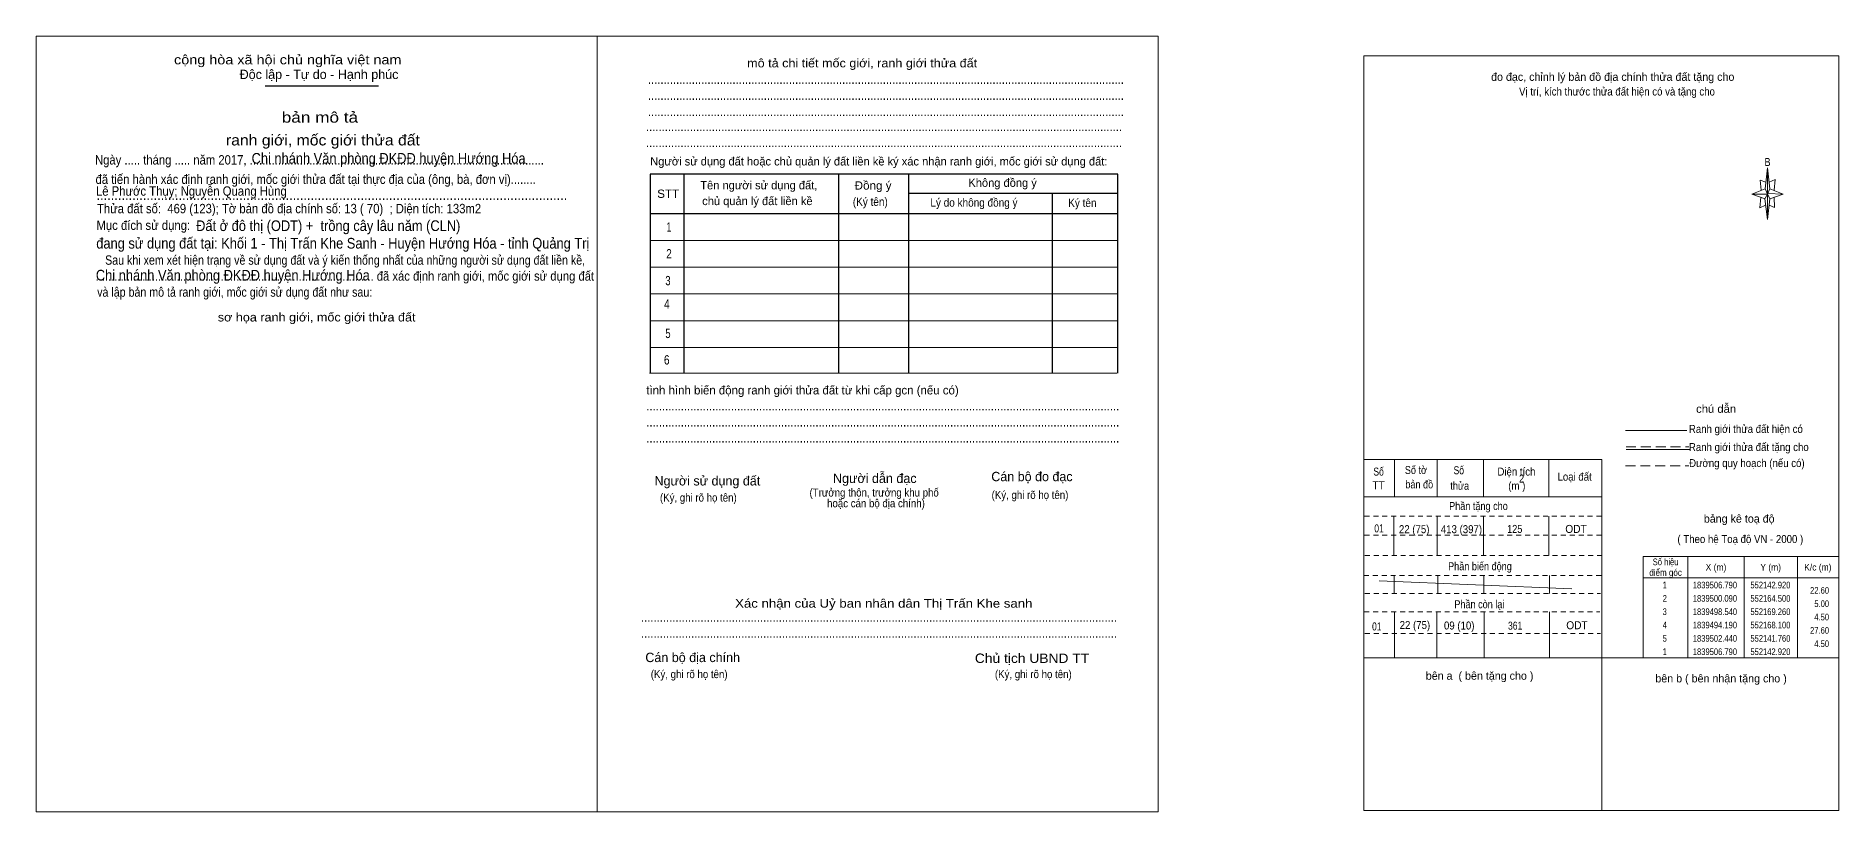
# Model space of a CAD drawing. Header units: metres. Extents: x 551166 to 552088, y 1839671 to 1839835.
# Drawn here: x 551165.7 to 551503.7, y 1839671.5 to 1839817 of the extents above; entities that cross this region are included whole.
import ezdxf
from ezdxf.enums import TextEntityAlignment as Align

# ---------------------------------------------------------------- set-up
doc = ezdxf.new("R2010")
doc.units = ezdxf.units.M
doc.header["$LTSCALE"] = 0.62
for name, pattern in [('DOTTED', [1.5, 0.3, -1.2]), ('MEDIUM_DASHED', [4.5, 3, -1.5]), ('SHORT_DASHED', [2.7, 1.5, -1.2])]:
    doc.linetypes.add(name, pattern=pattern)
for name, color, linetype, lineweight in [('1', 7, 'DOTTED', 13), ('10', 7, 'Continuous', 13), ('5', 7, 'Continuous', 13), ('63', 7, 'Continuous', 13), ('7', 7, 'Continuous', 13)]:
    doc.layers.add(name, color=color, linetype=linetype, lineweight=lineweight)
doc.layers.add('25', color=7, linetype='Continuous')

msp = doc.modelspace()

# ---------------------------------------------------------------- linework, layer by layer
at = {"layer": '1', "linetype": 'Continuous'}
msp.add_line((551414.74, 1839730.57), (551459.14, 1839730.57), dxfattribs=at)
at = {"layer": '1', "linetype": 'SHORT_DASHED'}
for p, q in [((551414.74, 1839726.97), (551459.14, 1839726.97)), ((551414.74, 1839723.37), (551459.34, 1839723.37)), ((551414.84, 1839719.57), (551459.44, 1839719.57)), ((551414.64, 1839715.82), (551459.24, 1839715.82)), ((551414.84, 1839712.47), (551459, 1839712.47)), ((551414.72, 1839709.03), (551458.86, 1839709.03)), ((551414.84, 1839704.98), (551458.98, 1839704.98))]:
    msp.add_line(p, q, dxfattribs=at)
at = {"layer": '1', "linetype": 'Continuous'}
msp.add_lwpolyline([(551414.64, 1839813.29), (551503.7, 1839813.29), (551503.7, 1839671.79), (551414.64, 1839671.79)], close=True, dxfattribs=at)
at = {"layer": '10'}
msp.add_line((551417.48, 1839714.86), (551453.65, 1839713.34), dxfattribs=at)
at = {"layer": '5'}
for p, q in [((551489.84, 1839788.37), (551490.3, 1839792.27)), ((551489.84, 1839786.47), (551487.34, 1839787.37)), ((551490.74, 1839786.47), (551490.3, 1839782.57)), ((551491.64, 1839784.87), (551490.6, 1839785.27)), ((551490.74, 1839788.37), (551493.24, 1839787.37)), ((551491.54, 1839786.77), (551491.64, 1839784.87)), ((551463.68, 1839743.05), (551475.18, 1839743.05)), ((551463.78, 1839739.49), (551475.68, 1839739.49)), ((551414.74, 1839737.57), (551459.24, 1839737.57)), ((551420.4, 1839737.57), (551420.4, 1839730.57)), ((551428.4, 1839737.57), (551428.4, 1839730.57)), ((551437.04, 1839737.57), (551437.04, 1839730.72)), ((551449.34, 1839737.57), (551449.34, 1839730.57)), ((551459.24, 1839737.57), (551459.24, 1839671.79)), ((551420.24, 1839726.97), (551420.24, 1839719.57)), ((551428.4, 1839726.97), (551428.4, 1839719.57)), ((551437.04, 1839726.97), (551437.04, 1839719.57)), ((551449.34, 1839726.97), (551449.34, 1839719.57)), ((551420.34, 1839715.82), (551420.34, 1839712.47)), ((551428.5, 1839715.82), (551428.5, 1839712.47)), ((551437.14, 1839715.82), (551437.14, 1839712.47)), ((551449.44, 1839715.82), (551449.44, 1839712.47)), ((551420.36, 1839709.03), (551420.36, 1839700.52)), ((551428.34, 1839709.03), (551428.34, 1839700.52)), ((551437.18, 1839709.03), (551437.18, 1839700.4)), ((551449.46, 1839709.03), (551449.46, 1839700.52)), ((551414.64, 1839700.39), (551503.7, 1839700.39))]:
    msp.add_line(p, q, dxfattribs=at)
at = {"layer": '5', "linetype": 'MEDIUM_DASHED'}
for p, q in [((551463.78, 1839739.99), (551475.58, 1839739.99)), ((551463.68, 1839736.39), (551475.58, 1839736.39))]:
    msp.add_line(p, q, dxfattribs=at)
at = {"layer": '5'}
for points in [[(551490.3, 1839792.27), (551490.74, 1839788.37), (551490.3, 1839787.37)], [(551490.3, 1839787.37), (551487.34, 1839787.37), (551489.84, 1839788.37), (551490.74, 1839786.47), (551493.24, 1839787.37), (551490.3, 1839787.47)], [(551490.3, 1839787.37), (551490.3, 1839782.57), (551489.8, 1839786.47)]]:
    msp.add_lwpolyline(points, close=True, dxfattribs=at)
for points in [[(551490, 1839789.57), (551488.94, 1839789.97), (551489.1, 1839788.07)], [(551490.64, 1839789.57), (551491.74, 1839790.07), (551491.54, 1839788.07)], [(551490.3, 1839787.37), (551489.84, 1839788.37), (551487.34, 1839787.37)], [(551489.04, 1839786.77), (551488.84, 1839784.77), (551489.94, 1839785.27)], [(551490.3, 1839787.37), (551490.74, 1839786.47), (551493.24, 1839787.37)]]:
    msp.add_lwpolyline(points, dxfattribs=at)
at = {"layer": '63'}
for p, q in [((551475.4, 1839719.39), (551475.4, 1839700.39)), ((551485.9, 1839719.39), (551485.9, 1839700.39)), ((551495.9, 1839719.39), (551495.9, 1839700.39)), ((551467, 1839715.39), (551503.7, 1839715.39))]:
    msp.add_line(p, q, dxfattribs=at)
msp.add_lwpolyline([(551467, 1839719.39), (551503.7, 1839719.39), (551503.7, 1839700.39), (551467, 1839700.39)], close=True, dxfattribs=at)
at = {"layer": '7', "lineweight": 25}
for p, q in [((551208.63, 1839807.67), (551229.9, 1839807.67)), ((551287.14, 1839791.12), (551287.14, 1839753.76)), ((551316.16, 1839790.97), (551316.16, 1839753.76)), ((551329.25, 1839790.97), (551329.25, 1839753.76)), ((551329.25, 1839787.5), (551368.48, 1839787.5)), ((551356.19, 1839787.5), (551356.19, 1839753.76)), ((551280.84, 1839783.69), (551368.48, 1839783.69))]:
    msp.add_line(p, q, dxfattribs=at)
at = {"layer": '7'}
for p, q in [((551280.84, 1839778.68), (551368.48, 1839778.68)), ((551280.84, 1839773.66), (551368.48, 1839773.66)), ((551280.84, 1839768.64), (551368.48, 1839768.64)), ((551280.84, 1839763.62), (551368.48, 1839763.62)), ((551280.84, 1839758.61), (551368.48, 1839758.61)), ((551280.69, 1839753.76), (551368.33, 1839753.76))]:
    msp.add_line(p, q, dxfattribs=at)
for points in [[(551165.69, 1839816.99), (551270.88, 1839816.99), (551270.88, 1839671.51), (551165.69, 1839671.51)], [(551270.88, 1839816.99), (551376.07, 1839816.99), (551376.07, 1839671.5), (551270.88, 1839671.5)], [(551270.88, 1839816.99), (551376.07, 1839816.99), (551376.07, 1839671.5), (551270.88, 1839671.5)]]:
    msp.add_lwpolyline(points, close=True, dxfattribs=at)
at = {"layer": '7', "lineweight": 25}
msp.add_lwpolyline([(551368.48, 1839753.76), (551368.48, 1839791.12), (551280.84, 1839791.12), (551280.84, 1839753.76)], dxfattribs=at)

# ---------------------------------------------------------------- texts
at = {"layer": '1', "width": 0.85}
msp.add_text('2', height=1.5, dxfattribs=at).set_placement((551444.205, 1839733.27), align=Align.CENTER)
at = {"layer": '25', "width": 0.9}
for s, p in [('Chi nhánh Văn phòng ĐKĐĐ huyện Hướng Hóa', (551206.1, 1839793.06)), ('Đất ở đô thị (ODT) +  trồng cây lâu năm (CLN)', (551195.7, 1839780.43)), ('Chi nhánh Văn phòng ĐKĐĐ huyện Hướng Hóa', (551176.9, 1839771.15))]:
    msp.add_text(s, height=2, dxfattribs=at).set_placement(p)
at = {"layer": '5'}
for s, p in [('đo đạc, chỉnh lý bản đồ địa chính thửa đất tặng cho', (551461.29, 1839808.59)), ('bảng kê toạ độ', (551485, 1839725.75)), ('bên a  ( bên tặng cho )', (551436.33, 1839696.29)), ('bên b ( bên nhận tặng cho )', (551481.6, 1839695.79))]:
    msp.add_text(s, height=1.5, dxfattribs=at).set_placement(p, align=Align.CENTER)
for s, width, p in [('Vị trí, kích thước thửa đất hiện có và tặng cho', 0.9, (551462.09, 1839805.84)), ('B', 0.85, (551490.31, 1839792.62)), ('chú dẫn', 1.05, (551480.67, 1839746.35)), ('Ranh giới thửa đất hiện có ', 0.9, (551486.5, 1839742.57)), ('Đường quy hoạch (nếu có)', 0.9, (551486.435, 1839736.17)), ('Ranh giới thửa đất tặng cho', 0.9, (551486.8, 1839739.17)), ('Số', 0.8, (551417.39, 1839734.57)), ('Số tờ', 0.85, (551424.39, 1839734.87)), ('Số', 0.8, (551432.43, 1839734.82)), ('Diện tích', 0.9, (551443.235, 1839734.57)), ('Loại đất', 0.9, (551454.145, 1839733.62)), ('TT', 0.95, (551417.385, 1839732.02)), ('bản đồ', 0.85, (551425.015, 1839732.17)), ('thửa', 0.85, (551432.6, 1839731.92)), ('(m )', 0.9, (551443.31, 1839731.92)), ('Phần tặng cho', 0.85, (551436.115, 1839728.12)), ('01', 0.8, (551417.48, 1839723.92)), ('22 (75)', 0.9, (551424.07, 1839723.77)), ('413 (397)', 0.9, (551432.93, 1839723.77)), ('125', 0.85, (551442.92, 1839723.82)), ('ODT', 0.95, (551454.41, 1839723.82)), ('( Theo hệ Toạ độ VN - 2000 )', 0.9, (551485.215, 1839721.92)), ('Phần biến động', 0.85, (551436.395, 1839716.82)), ('Phần còn lại', 0.85, (551436.285, 1839709.7)), ('22 (75)', 0.9, (551424.2, 1839705.8)), ('01', 0.8, (551417.06, 1839705.54)), ('09 (10)', 0.9, (551432.51, 1839705.71)), ('361', 0.8, (551442.995, 1839705.68)), ('ODT', 0.95, (551454.59, 1839705.76))]:
    msp.add_text(s, height=1.5, dxfattribs=dict(at, width=width)).set_placement(p, align=Align.CENTER)
at = {"layer": '63'}
for s, width, p in [('Số hiệu', 0.85, (551471.2, 1839717.77)), ('X (m)', 0.95, (551480.65, 1839716.77)), ('Y (m)', 0.95, (551490.905, 1839716.77)), ('K/c (m)', 0.95, (551499.745, 1839716.77)), ('điểm góc', 0.9, (551471.2, 1839715.77)), (' 1', 0.75, (551470.85, 1839713.42)), ('1839506.790', 0.85, (551480.45, 1839713.42)), ('552142.920', 0.85, (551490.85, 1839713.42)), (' 2', 0.85, (551470.855, 1839710.92)), ('1839500.090', 0.85, (551480.45, 1839710.92)), ('552164.500', 0.85, (551490.85, 1839710.92)), (' 3', 0.8, (551470.845, 1839708.42)), ('1839498.540', 0.85, (551480.45, 1839708.42)), ('552169.260', 0.85, (551490.85, 1839708.42)), (' 4', 0.85, (551470.85, 1839705.92)), (' 5', 0.8, (551470.855, 1839703.42)), ('1839494.190', 0.85, (551480.45, 1839705.92)), ('1839502.440', 0.85, (551480.45, 1839703.42)), ('552168.100', 0.85, (551490.85, 1839705.92)), ('552141.760', 0.85, (551490.85, 1839703.42)), (' 1', 0.75, (551470.85, 1839700.92)), ('1839506.790', 0.85, (551480.45, 1839700.92)), ('552142.920', 0.85, (551490.85, 1839700.92))]:
    msp.add_text(s, height=1.25, dxfattribs=dict(at, width=width)).set_placement(p, align=Align.CENTER)
at = {"layer": '63', "width": 0.85}
for s, p in [('22.60', (551501.85, 1839712.42)), ('5.00', (551501.85, 1839709.92)), ('4.50', (551501.85, 1839707.42)), ('27.60', (551501.85, 1839704.92)), ('4.50', (551501.85, 1839702.42))]:
    msp.add_text(s, height=1.25, dxfattribs=at).set_placement(p, align=Align.RIGHT)
at = {"layer": '7'}
for s, height, width, p in [('cộng hòa xã hội chủ nghĩa việt nam', 1.756, 1.15, (551191.56, 1839811.68)), ('........................................................................................................................................................', 1.756, 0.9, (551280.4, 1839808.02)), ('........................................................................................................................................................', 1.756, 0.9, (551280.4, 1839805.01)), ('........................................................................................................................................................', 1.756, 0.9, (551280.4, 1839802)), ('........................................................................................................................................................', 1.756, 0.9, (551280.04, 1839799.17)), ('........................................................................................................................................................', 1.756, 0.9, (551280.04, 1839796.16)), ('Ngày ..... tháng ..... năm 2017, ..............................................................................................', 1.755, 0.9, (551176.74, 1839792.9)), (' đã tiến hành xác định ranh giới, mốc giới thửa đất tại thực địa của (ông, bà, đơn vị)........', 1.756, 0.9, (551176.26, 1839789.26)), ('Lê Phước Thụy; Nguyễn Quang Hùng', 1.76, 0.9, (551176.92, 1839787.05)), ('Đồng ý', 1.555, 1.05, (551319.16, 1839788.2)), ('Thửa đất số:  469 (123); Tờ bản đồ địa chính số: 13 ( 70)  ; Diện tích: 133m2', 1.76, 0.9, (551177.1, 1839783.76)), ('....................................................................................................................................', 2, 0.9, (551177.02, 1839786.26)), ('STT', 1.555, 1.05, (551282.14, 1839786.65)), ('(Ký tên)', 1.555, 0.9, (551318.82, 1839785.15)), ('Lý do không đồng ý', 1.555, 0.9, (551333.36, 1839785)), ('Ký tên', 1.555, 0.9, (551359.2, 1839784.94)), ('Mục đích sử dụng:', 1.76, 0.9, (551177.02, 1839780.64)), ('đang sử dụng đất tại: Khối 1 - Thị Trấn Khe Sanh - Huyện Hướng Hóa - tỉnh Quảng Trị', 2, 0.9, (551176.98, 1839777.14)), ('Sau khi xem xét hiện trạng về sử dụng đất và ý kiến thống nhất của những người sử dụng đất liền kề,', 1.756, 0.85, (551178.64, 1839774.11)), ('......................................................................................... đã xác định ranh giới, mốc giới sử dụng đất', 1.752, 0.9, (551176.84, 1839771.12)), (' và lập bản mô tả ranh giới, mốc giới sử dụng đất như sau:', 1.756, 0.85, (551176.6, 1839768.11)), ('.......................................................................................................................................................', 1.756, 0.9, (551280.1, 1839746.78)), ('.......................................................................................................................................................', 1.756, 0.9, (551280.1, 1839743.77)), ('.......................................................................................................................................................', 1.756, 0.9, (551280.1, 1839740.76)), ('(Ký, ghi rõ họ tên)', 1.505, 0.9, (551282.66, 1839729.7)), ('(Ký, ghi rõ họ tên)', 1.505, 0.9, (551344.84, 1839730.2)), ('........................................................................................................................................................', 1.756, 0.9, (551279.1, 1839707.17)), ('........................................................................................................................................................', 1.756, 0.9, (551279.1, 1839704.16)), ('Chủ tịch UBND TT', 1.76, 1.1, (551341.7, 1839699.44)), ('(Ký, ghi rõ họ tên)', 1.505, 0.9, (551280.94, 1839696.59)), ('(Ký, ghi rõ họ tên)', 1.505, 0.9, (551345.46, 1839696.59))]:
    msp.add_text(s, height=height, dxfattribs=dict(at, width=width)).set_placement(p)
for s, height, width, p in [('mô tả chi tiết mốc giới, ranh giới thửa đất', 1.605, 1.1, (551320.57, 1839811.12)), ('bản mô tả', 2.007, 1.2, (551218.91, 1839800.75)), ('ranh giới, mốc giới thửa đất', 2.007, 1.1, (551219.47, 1839796.48)), ('1', 1.756, 0.7, (551284.345, 1839780.3)), ('2', 1.756, 0.8, (551284.355, 1839775.29)), ('3', 1.756, 0.75, (551284.155, 1839770.25)), ('sơ họa ranh giới, mốc giới thửa đất', 1.605, 1.1, (551218.295, 1839763.47)), ('4', 1.756, 0.8, (551283.96, 1839765.87)), ('5', 1.756, 0.75, (551284.165, 1839760.36)), ('6', 1.756, 0.8, (551283.935, 1839755.39)), ('(Trưởng thôn, trưởng khu phố', 1.505, 0.9, (551322.82, 1839730.64)), ('hoặc cán bộ địa chính)', 1.505, 0.9, (551323.16, 1839728.63)), ('Xác nhận của Uỷ ban nhân dân Thị Trấn Khe sanh', 1.61, 1.15, (551324.62, 1839709.81))]:
    msp.add_text(s, height=height, dxfattribs=dict(at, width=width)).set_placement(p, align=Align.CENTER)
for s, height, p in [('Độc lập - Tự do - Hạnh phúc', 1.756, (551203.86, 1839808.93)), ('Người sử dụng đất hoặc chủ quản lý đất liền kề ký xác nhận ranh giới, mốc giới sử dụng đất:', 1.555, (551280.84, 1839792.72)), ('Tên người sử dụng đất,', 1.555, (551290.22, 1839788.25)), ('Không đồng ý', 1.555, (551340.48, 1839788.71)), ('chủ quản lý đất liền kề', 1.555, (551290.58, 1839785.29)), ('tình hình biến động ranh giới thửa đất từ khi cấp gcn (nếu có)', 1.605, (551280.1, 1839749.79)), ('Người sử dụng đất', 1.756, (551281.64, 1839732.72)), ('Người dẫn đạc', 1.76, (551315.1, 1839733.18)), ('Cán bộ đo đạc', 1.752, (551344.78, 1839733.52)), ('Cán bộ địa chính', 1.756, (551279.92, 1839699.6))]:
    msp.add_text(s, height=height, dxfattribs=at).set_placement(p)

doc.saveas('drawing.dxf')
